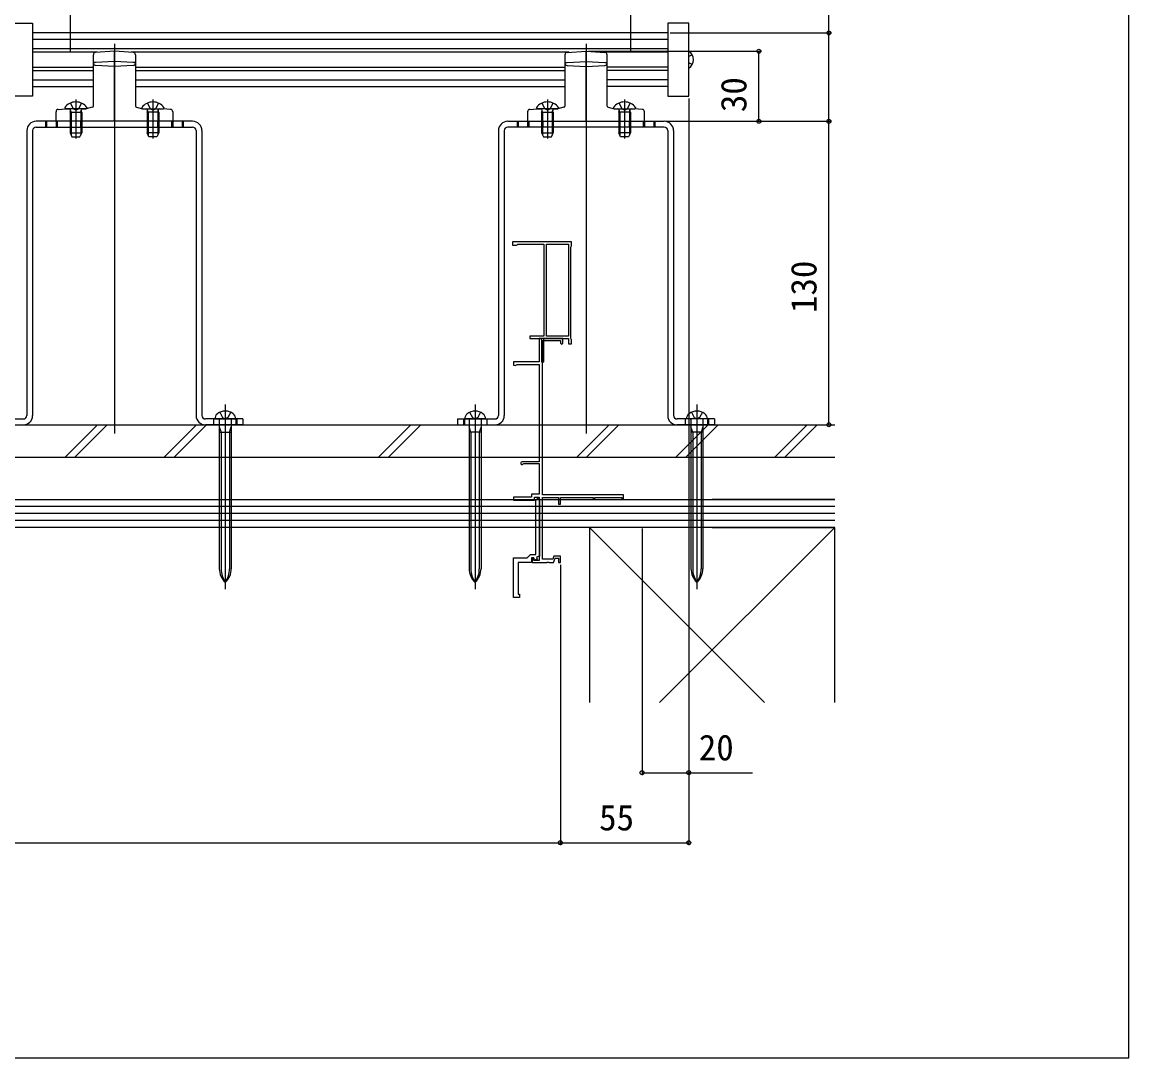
# Model space of a CAD drawing. Units: millimetres, scale not verified. Extents: x -875 to 876, y -1306 to 1300.
# Drawn here: x 402.4 to 876.4, y -1305.8 to -862.2 of the extents above; entities that cross this region are included whole.
import ezdxf
from ezdxf.enums import TextEntityAlignment as Align

# ---------------------------------------------------------------- set-up
doc = ezdxf.new("R2010")
doc.units = ezdxf.units.MM
doc.header["$LTSCALE"] = 4
for name, color, linetype in [('0-3_YKK_11E', 7, 'Continuous'), ('0-4_YKK_12', 2, 'Continuous'), ('0-5_YKK_13', 4, 'Continuous'), ('0-7_YKK_D', 6, 'Continuous'), ('0-8_YKK_ZWAK', 7, 'Continuous'), ('0-9_YSS_K', 3, 'Continuous')]:
    doc.layers.add(name, color=color, linetype=linetype)
doc.styles.add('ＭＳ ゴシック', font='')
doc.styles.get('ＭＳ ゴシック').set_extended_font_data('MS Gothic')

msp = doc.modelspace()

# ---------------------------------------------------------------- linework, layer by layer
at = {"layer": '0-3_YKK_11E'}
for points in [[(625.914, -957.37), (625.914, -996.67), (619.914, -996.67), (619.914, -997.67), (624.914, -997.67), (624.914, -1007.67), (625.914, -1007.67), (625.914, -997.67), (636.414, -997.67), (636.414, -999.97), (637.714, -999.97), (637.714, -998.27), (637.564, -998.01), (637.414, -997.75), (637.414, -958.589), (637.564, -958.329), (637.714, -958.07), (637.714, -956.37), (612.414, -956.37), (612.414, -957.67), (614.194, -957.67), (614.454, -957.52), (614.714, -957.37)], [(626.914, -996.67), (626.914, -957.37), (636.414, -957.37), (636.414, -996.67)], [(623.916, -1066.471), (623.916, -1090.865), (622.664, -1091.32), (623.006, -1092.26), (621.878, -1092.671), (621.514, -1091.671), (620.514, -1091.671), (620.514, -1093.671), (614.914, -1093.671), (614.914, -1107.171), (615.414, -1107.171), (615.414, -1108.671), (612.914, -1108.671), (612.914, -1091.671), (618.714, -1091.671), (620.114, -1090.271), (622.416, -1090.271), (622.416, -1066.971), (623.415, -1065.971)]]:
    msp.add_lwpolyline(points, close=True, dxfattribs=at)
for points in [[(625.314, -1064.671), (625.314, -998.571), (633.014, -998.571), (633.014, -999.721), (633.464, -1000.171), (633.914, -999.721), (633.914, -997.671), (623.914, -997.671), (623.914, -1007.671), (612.914, -1007.671), (612.914, -1009.075), (613.569, -1009.293), (614.414, -1008.871), (623.914, -1008.871), (623.914, -1050.472), (616.514, -1050.472)], [(617.013, -1051.405), (617.262, -1051.272), (623.914, -1051.272), (623.914, -1064.371), (620.614, -1064.371), (620.614, -1065.671), (612.914, -1065.671), (612.914, -1066.971), (621.914, -1066.971), (621.914, -1065.671), (623.914, -1065.671), (623.914, -1092.772), (621.514, -1092.772), (621.514, -1091.874), (620.814, -1091.874), (620.814, -1093.672), (627.156, -1093.671), (627.339, -1093.552), (627.889, -1093.551), (628.072, -1093.672), (630.014, -1093.672), (630.706, -1091.772), (632.114, -1091.772), (632.114, -1093.672), (632.914, -1093.672), (632.914, -1090.972), (630.145, -1090.972), (629.672, -1092.272), (625.316, -1092.272), (625.316, -1065.771), (632.114, -1065.771), (632.114, -1068.671), (632.914, -1068.671), (632.914, -1065.771), (646.914, -1065.771), (646.914, -1066.671), (647.614, -1066.671), (647.614, -1065.771), (659.214, -1065.771), (659.214, -1066.671)], [(659.214, -1066.671), (659.914, -1066.671), (659.914, -1064.671), (625.314, -1064.671)]]:
    msp.add_lwpolyline(points, dxfattribs=at)
msp.add_arc((616.514, -1051.072), 0.6, 90.00003, 326.25104, dxfattribs=at)
at = {"layer": '0-4_YKK_12'}
for p, q in [((678.926, -866.811), (406.915, -866.811)), ((678.926, -869.711), (406.915, -869.711)), ((441.915, -871.516), (441.915, -1038.418)), ((643.905, -871.516), (643.905, -1038.418)), ((678.926, -873.642), (406.915, -873.642)), ((434.673, -875.111), (406.915, -875.111)), ((636.663, -875.111), (449.157, -875.111)), ((678.926, -875.111), (651.147, -875.111)), ((406.915, -881.511), (432.915, -881.511)), ((450.915, -881.511), (634.905, -881.511)), ((678.926, -881.511), (652.905, -881.511)), ((406.915, -882.98), (432.915, -882.98)), ((450.915, -882.98), (634.905, -882.98)), ((678.926, -882.98), (652.905, -882.98)), ((406.915, -886.911), (432.915, -886.911)), ((406.915, -889.811), (432.915, -889.811)), ((450.915, -886.911), (634.905, -886.911)), ((450.915, -889.811), (634.905, -889.811)), ((678.926, -886.911), (652.905, -886.911)), ((678.926, -889.811), (652.905, -889.811)), ((489.415, -1025.955), (489.415, -1105.077)), ((489.415, -1028.418), (489.415, -1038.418)), ((596.405, -1025.955), (596.405, -1105.077)), ((596.405, -1028.418), (596.405, -1038.418)), ((691.405, -1025.955), (691.405, -1105.077)), ((691.405, -1028.418), (691.405, -1038.418))]:
    msp.add_line(p, q, dxfattribs=at)
at = {"layer": '0-5_YKK_13'}
for p, q in [((422.915, -299.506), (422.915, -875.111)), ((662.915, -299.506), (662.915, -875.111)), ((432.915, -898.198), (432.915, -876.159)), ((441.915, -874.668), (433.854, -875.161)), ((441.915, -881.479), (441.915, -874.668)), ((449.976, -875.161), (441.915, -874.668)), ((450.915, -876.159), (450.915, -898.198)), ((634.905, -876.159), (634.905, -898.198)), ((635.844, -875.161), (643.905, -874.668)), ((643.905, -881.479), (643.905, -874.668)), ((643.905, -874.668), (651.966, -875.161)), ((652.905, -898.198), (652.905, -876.159)), ((689.392, -876.261), (687.926, -876.992)), ((433.854, -879.463), (432.915, -879.463)), ((441.915, -904.668), (441.915, -881.479)), ((450.915, -879.463), (449.976, -879.463)), ((634.905, -879.463), (635.844, -879.463)), ((643.905, -904.668), (643.905, -881.479)), ((651.966, -879.463), (652.905, -879.463)), ((689.392, -880.361), (687.926, -879.63)), ((425.415, -895.387), (425.415, -912.086)), ((458.415, -895.387), (458.415, -912.086)), ((627.405, -895.387), (627.405, -912.086)), ((660.405, -895.387), (660.405, -912.086)), ((417.854, -899.589), (421.007, -899.361)), ((420.665, -898.787), (420.665, -898.887)), ((429.665, -899.387), (421.165, -899.387)), ((427.915, -899.408), (422.915, -899.408)), ((422.915, -900.787), (423.131, -900.192)), ((423.065, -896.875), (424.27, -899.292)), ((423.348, -900.787), (423.155, -899.864)), ((425.415, -899.9), (424.27, -899.292)), ((425.415, -899.9), (426.56, -899.292)), ((427.765, -896.875), (426.56, -899.292)), ((427.482, -900.787), (427.675, -899.864)), ((427.915, -900.787), (427.699, -900.192)), ((432.446, -898.697), (429.823, -899.361)), ((430.165, -898.787), (430.165, -898.887)), ((451.385, -898.697), (454.007, -899.361)), ((453.665, -898.787), (453.665, -898.887)), ((454.165, -899.387), (462.665, -899.387)), ((455.915, -899.408), (460.915, -899.408)), ((455.915, -900.787), (456.131, -900.192)), ((456.065, -896.875), (457.27, -899.292)), ((456.348, -900.787), (456.155, -899.864)), ((458.415, -899.9), (457.27, -899.292)), ((458.415, -899.9), (459.56, -899.292)), ((460.765, -896.875), (459.56, -899.292)), ((460.482, -900.787), (460.675, -899.864)), ((460.915, -900.787), (460.699, -900.192)), ((465.976, -899.589), (462.823, -899.361)), ((463.165, -898.787), (463.165, -898.887)), ((619.844, -899.589), (622.997, -899.361)), ((622.655, -898.787), (622.655, -898.887)), ((631.655, -899.387), (623.155, -899.387)), ((629.905, -899.408), (624.905, -899.408)), ((624.905, -900.787), (625.121, -900.192)), ((625.055, -896.875), (626.26, -899.292)), ((625.338, -900.787), (625.144, -899.864)), ((627.405, -899.9), (626.26, -899.292)), ((627.405, -899.9), (628.55, -899.292)), ((629.755, -896.875), (628.55, -899.292)), ((629.472, -900.787), (629.665, -899.864)), ((629.905, -900.787), (629.689, -900.192)), ((634.435, -898.697), (631.813, -899.361)), ((632.155, -898.787), (632.155, -898.887)), ((653.374, -898.697), (655.997, -899.361)), ((655.655, -898.787), (655.655, -898.887)), ((656.155, -899.387), (664.655, -899.387)), ((657.905, -899.408), (662.905, -899.408)), ((657.905, -900.787), (658.121, -900.192)), ((658.055, -896.875), (659.26, -899.292)), ((658.338, -900.787), (658.144, -899.864)), ((660.405, -899.9), (659.26, -899.292)), ((660.405, -899.9), (661.55, -899.292)), ((662.755, -896.875), (661.55, -899.292)), ((662.472, -900.787), (662.665, -899.864)), ((662.905, -900.787), (662.689, -900.192)), ((667.966, -899.589), (664.813, -899.361)), ((665.155, -898.787), (665.155, -898.887)), ((475.415, -904.668), (408.415, -904.668)), ((412.415, -904.668), (412.415, -907.168)), ((412.915, -904.668), (412.915, -907.168)), ((416.915, -904.668), (416.915, -900.587)), ((466.915, -904.668), (416.915, -904.668)), ((416.915, -904.668), (416.915, -907.168)), ((417.415, -904.668), (417.415, -907.168)), ((422.915, -900.787), (427.915, -900.787)), ((422.915, -900.787), (422.915, -909.687)), ((422.915, -904.668), (422.915, -907.168)), ((423.348, -900.787), (423.348, -910.607)), ((423.415, -904.668), (423.415, -907.168)), ((427.415, -904.668), (427.415, -907.168)), ((427.482, -900.787), (427.482, -910.607)), ((427.915, -900.787), (427.915, -909.687)), ((427.915, -904.668), (427.915, -907.168)), ((460.915, -900.787), (455.915, -900.787)), ((455.915, -900.787), (455.915, -909.687)), ((455.915, -904.668), (455.915, -907.168)), ((456.348, -900.787), (456.348, -910.607)), ((456.415, -904.668), (456.415, -907.168)), ((460.415, -904.668), (460.415, -907.168)), ((460.482, -900.787), (460.482, -910.607)), ((460.915, -900.787), (460.915, -909.687)), ((460.915, -904.668), (460.915, -907.168)), ((466.415, -904.668), (466.415, -907.168)), ((466.915, -900.587), (466.915, -904.668)), ((466.915, -904.668), (466.915, -907.168)), ((470.915, -904.668), (470.915, -907.168)), ((471.415, -904.668), (471.415, -907.168)), ((610.405, -904.668), (677.405, -904.668)), ((614.405, -904.668), (614.405, -907.168)), ((614.905, -904.668), (614.905, -907.168)), ((618.905, -900.587), (618.905, -904.668)), ((618.905, -904.668), (618.905, -907.168)), ((618.905, -904.668), (668.905, -904.668)), ((619.405, -904.668), (619.405, -907.168)), ((624.905, -900.787), (629.905, -900.787)), ((624.905, -900.787), (624.905, -909.687)), ((624.905, -904.668), (624.905, -907.168)), ((625.338, -900.787), (625.338, -910.607)), ((625.405, -904.668), (625.405, -907.168)), ((629.405, -904.668), (629.405, -907.168)), ((629.472, -900.787), (629.472, -910.607)), ((629.905, -900.787), (629.905, -909.687)), ((629.905, -904.668), (629.905, -907.168)), ((662.905, -900.787), (657.905, -900.787)), ((657.905, -900.787), (657.905, -909.687)), ((657.905, -904.668), (657.905, -907.168)), ((658.338, -900.787), (658.338, -910.607)), ((658.405, -904.668), (658.405, -907.168)), ((662.405, -904.668), (662.405, -907.168)), ((662.472, -900.787), (662.472, -910.607)), ((662.905, -900.787), (662.905, -909.687)), ((662.905, -904.668), (662.905, -907.168)), ((668.405, -904.668), (668.405, -907.168)), ((668.905, -904.668), (668.905, -900.587)), ((668.905, -904.668), (668.905, -907.168)), ((672.905, -904.668), (672.905, -907.168)), ((673.405, -904.668), (673.405, -907.168)), ((404.415, -908.668), (404.415, -1030.668)), ((406.915, -908.668), (406.915, -1030.668)), ((408.415, -907.168), (475.415, -907.168)), ((422.915, -909.687), (423.715, -911.387)), ((422.915, -909.687), (427.915, -909.687)), ((427.115, -911.387), (427.915, -909.687)), ((460.915, -909.687), (455.915, -909.687)), ((456.715, -911.387), (455.915, -909.687)), ((460.915, -909.687), (460.115, -911.387)), ((476.915, -908.668), (476.915, -1030.668)), ((479.415, -908.668), (479.415, -1030.668)), ((606.405, -908.668), (606.405, -1030.668)), ((608.905, -908.668), (608.905, -1030.668)), ((677.405, -907.168), (610.405, -907.168)), ((624.905, -909.687), (625.705, -911.387)), ((624.905, -909.687), (629.905, -909.687)), ((629.105, -911.387), (629.905, -909.687)), ((662.905, -909.687), (657.905, -909.687)), ((658.705, -911.387), (657.905, -909.687)), ((662.905, -909.687), (662.105, -911.387)), ((678.905, -908.668), (678.905, -1030.668)), ((681.405, -908.668), (681.405, -1030.668)), ((423.715, -911.387), (427.115, -911.387)), ((460.115, -911.387), (456.715, -911.387)), ((625.705, -911.387), (629.105, -911.387)), ((662.105, -911.387), (658.705, -911.387)), ((386.915, -1032.168), (402.915, -1032.168)), ((496.915, -1032.168), (480.915, -1032.168)), ((484.415, -1032.168), (484.415, -1034.668)), ((484.915, -1032.168), (493.915, -1032.168)), ((486.865, -1032.468), (486.865, -1096.312)), ((491.965, -1032.468), (491.965, -1096.312)), ((493.915, -1032.168), (493.915, -1034.668)), ((494.415, -1032.168), (494.415, -1034.668)), ((588.905, -1032.168), (604.905, -1032.168)), ((591.405, -1032.168), (591.405, -1034.668)), ((591.905, -1032.168), (591.905, -1034.668)), ((600.905, -1032.168), (591.905, -1032.168)), ((593.855, -1032.468), (593.855, -1096.312)), ((598.955, -1032.468), (598.955, -1096.312)), ((601.405, -1032.168), (601.405, -1034.668)), ((698.905, -1032.168), (682.905, -1032.168)), ((686.405, -1032.168), (686.405, -1034.668)), ((695.905, -1032.168), (686.905, -1032.168)), ((688.855, -1032.468), (688.855, -1096.312)), ((693.955, -1032.468), (693.955, -1096.312)), ((695.905, -1032.168), (695.905, -1034.668)), ((696.405, -1032.168), (696.405, -1034.668)), ((698.905, -1032.168), (698.905, -1034.668)), ((386.915, -1034.668), (402.915, -1034.668)), ((486.865, -1035.568), (487.615, -1037.768)), ((486.865, -1037.768), (491.965, -1037.768)), ((487.615, -1037.768), (487.615, -1096.312)), ((491.215, -1037.768), (491.965, -1035.568)), ((491.215, -1037.768), (491.215, -1096.312)), ((594.605, -1037.768), (593.855, -1035.568)), ((598.955, -1037.768), (593.855, -1037.768)), ((594.605, -1037.768), (594.605, -1096.312)), ((598.955, -1035.568), (598.205, -1037.768)), ((598.205, -1037.768), (598.205, -1096.312)), ((698.905, -1034.668), (682.905, -1034.668)), ((689.605, -1037.768), (688.855, -1035.568)), ((693.955, -1037.768), (688.855, -1037.768)), ((689.605, -1037.768), (689.605, -1096.312)), ((693.955, -1035.568), (693.205, -1037.768)), ((693.205, -1037.768), (693.205, -1096.312))]:
    msp.add_line(p, q, dxfattribs=at)
for points in [[(397.915, -862.711), (406.915, -862.711), (406.915, -893.911), (397.915, -893.911)], [(687.926, -893.911), (687.926, -886.061), (687.926, -862.711), (678.926, -862.711), (678.926, -893.911)]]:
    msp.add_lwpolyline(points, close=True, dxfattribs=at)
for points in [[(449.976, -879.463), (441.915, -879.05), (433.854, -879.463)], [(449.976, -880.769), (441.915, -881.182), (433.854, -880.769)], [(635.844, -879.463), (643.905, -879.05), (651.966, -879.463)], [(635.844, -880.769), (643.905, -881.182), (651.966, -880.769)], [(496.915, -1032.168), (496.915, -1034.668), (480.915, -1034.668)], [(487.065, -1029.306), (488.27, -1031.525), (489.415, -1032.134)], [(491.765, -1029.306), (490.56, -1031.525), (489.415, -1032.134)], [(588.905, -1032.168), (588.905, -1034.668), (604.905, -1034.668)], [(594.055, -1029.306), (595.26, -1031.525), (596.405, -1032.134)], [(598.755, -1029.306), (597.55, -1031.525), (596.405, -1032.134)], [(689.055, -1029.306), (690.26, -1031.525), (691.405, -1032.134)], [(693.755, -1029.306), (692.55, -1031.525), (691.405, -1032.134)]]:
    msp.add_lwpolyline(points, dxfattribs=at)
for centre, radius, start, end in [((433.915, -876.159), 1, 93.5, 180), ((449.915, -876.159), 1, 0, 86.5), ((635.905, -876.159), 1, 93.5, 180), ((651.905, -876.159), 1, 0, 86.5), ((685.726, -878.311), 4.2, 301.58814, 58.41186), ((433.906, -879.779), 0.991, 180.4063, 266.96957), ((449.924, -879.779), 0.991, 273.03043, 359.5937), ((635.896, -879.779), 0.991, 180.4063, 266.96957), ((651.914, -879.779), 0.991, 273.03043, 359.5937), ((417.915, -900.587), 1, 93.5, 180), ((425.415, -902.287), 5.9, 36.38156, 143.61844), ((421.165, -898.887), 0.5, 180, 270), ((422.567, -899.987), 0.6, 340.03043, 90), ((428.263, -899.987), 0.6, 90, 199.96957), ((429.665, -898.887), 0.5, 270, 360), ((432.415, -898.198), 0.5, 273.5, 0), ((451.415, -898.198), 0.5, 180, 266.5), ((458.415, -902.287), 5.9, 36.38156, 143.61844), ((454.165, -898.887), 0.5, 180, 270), ((455.567, -899.987), 0.6, 340.03043, 90), ((461.263, -899.987), 0.6, 90, 199.96957), ((462.665, -898.887), 0.5, 270, 0), ((465.915, -900.587), 1, 0, 86.5), ((619.905, -900.587), 1, 93.5, 180), ((627.405, -902.287), 5.9, 36.38156, 143.61844), ((623.155, -898.887), 0.5, 180, 270), ((624.557, -899.987), 0.6, 340.03043, 90), ((630.253, -899.987), 0.6, 90, 199.96957), ((631.655, -898.887), 0.5, 270, 0), ((634.405, -898.198), 0.5, 273.5, 0), ((653.405, -898.198), 0.5, 180, 266.5), ((660.405, -902.287), 5.9, 36.38156, 143.61844), ((656.155, -898.887), 0.5, 180, 270), ((657.557, -899.987), 0.6, 340.03043, 90), ((663.253, -899.987), 0.6, 90, 199.96957), ((664.655, -898.887), 0.5, 270, 0), ((667.905, -900.587), 1, 0, 86.5), ((408.415, -908.668), 4, 90, 180), ((475.415, -908.668), 4, 360, 90), ((610.405, -908.668), 4, 90, 180), ((677.405, -908.668), 4, 0, 90), ((408.415, -908.668), 1.5, 90, 180), ((475.415, -908.668), 1.5, 360, 90), ((610.405, -908.668), 1.5, 90, 180), ((677.405, -908.668), 1.5, 0, 90), ((402.915, -1030.668), 4, 270, 360), ((402.915, -1030.668), 1.5, 270, 360), ((480.915, -1030.668), 4, 180, 270), ((480.915, -1030.668), 1.5, 180, 270), ((487.912, -1032.297), 3, 128.76672, 177.54096), ((489.415, -1034.168), 5.4, 51.23328, 128.76672), ((486.565, -1032.468), 0.3, 0, 90), ((492.265, -1032.468), 0.3, 90, 180), ((490.918, -1032.297), 3, 2.45904, 51.23328), ((594.902, -1032.297), 3, 128.76672, 177.54096), ((596.405, -1034.168), 5.4, 51.23328, 128.76672), ((593.555, -1032.468), 0.3, 0, 90), ((599.255, -1032.468), 0.3, 90, 180), ((597.908, -1032.297), 3, 2.45904, 51.23328), ((604.905, -1030.668), 4, 270, 0), ((604.905, -1030.668), 1.5, 270, 0), ((682.905, -1030.668), 4, 180, 270), ((682.905, -1030.668), 1.5, 180, 270), ((689.902, -1032.297), 3, 128.76672, 177.54096), ((691.405, -1034.168), 5.4, 51.23328, 128.76672), ((688.555, -1032.468), 0.3, 0, 90), ((694.255, -1032.468), 0.3, 90, 180), ((692.908, -1032.297), 3, 2.45904, 51.23328), ((494.865, -1096.312), 8, 180, 227.0586), ((498.042, -1096.312), 10.427, 180, 214.17022), ((483.965, -1096.312), 8, 312.9414, 0), ((480.788, -1096.312), 10.427, 325.82978, 0), ((601.855, -1096.312), 8, 180, 227.0586), ((605.032, -1096.312), 10.427, 180, 214.17022), ((590.955, -1096.312), 8, 312.9414, 0), ((587.778, -1096.312), 10.427, 325.82978, 0), ((696.855, -1096.312), 8, 180, 227.0586), ((700.032, -1096.312), 10.427, 180, 214.17022), ((685.955, -1096.312), 8, 312.9414, 0), ((682.778, -1096.312), 10.427, 325.82978, 0)]:
    msp.add_arc(centre, radius, start, end, dxfattribs=at)
for centre, major_axis, start_param, end_param in [((422.915, -899.24), (-2.75, 0), 0.8041558, 1.5707963), ((427.915, -899.24), (-2.75, 0), 1.5707963, 2.3374369), ((455.915, -899.24), (2.75, 0), 3.9457484, 4.712389), ((460.915, -899.24), (2.75, 0), 4.712389, 5.4790295), ((624.905, -899.24), (-2.75, 0), 0.8041558, 1.5707963), ((629.905, -899.24), (-2.75, 0), 1.5707963, 2.3374369), ((657.905, -899.24), (2.75, 0), 3.9457484, 4.712389), ((662.905, -899.24), (2.75, 0), 4.712389, 5.4790295)]:
    msp.add_ellipse(centre, major_axis=major_axis, ratio=0.061163, start_param=start_param, end_param=end_param, dxfattribs=at)
at = {"layer": '0-7_YKK_D'}
for p, q in [((679.926, -866.811), (748.926, -866.811)), ((644.905, -874.668), (718.926, -874.668)), ((717.926, -904.668), (717.926, -874.668)), ((687.923, -894.911), (687.923, -1214.668)), ((678.405, -904.668), (748.926, -904.668)), ((678.405, -904.668), (748.926, -904.668)), ((705.916, -904.668), (718.926, -904.668)), ((747.926, -1034.669), (747.926, -904.668)), ((705.116, -1034.669), (748.926, -1034.669)), ((667.918, -1079.148), (667.918, -1184.668)), ((632.916, -1094.672), (632.916, -1214.668)), ((632.916, -1094.672), (632.916, -1214.668)), ((687.918, -1156.668), (687.918, -1184.668)), ((140.916, -1213.668), (632.916, -1213.668)), ((632.916, -1213.668), (687.923, -1213.668))]:
    msp.add_line(p, q, dxfattribs=at)
for points in [[(747.926, -904.668), (747.926, -866.811), (747.926, -808.36)], [(667.918, -1183.668), (687.918, -1183.668), (715.261, -1183.668)]]:
    msp.add_lwpolyline(points, dxfattribs=at)
for centre in [(747.926, -866.811), (717.926, -874.668), (717.926, -904.668), (747.926, -904.668), (747.926, -904.668), (747.926, -1034.669), (667.918, -1183.668), (687.918, -1183.668), (632.916, -1213.668), (632.916, -1213.668), (687.923, -1213.668)]:
    msp.add_circle(centre, 0.85, dxfattribs=at)
at = {"layer": '0-8_YKK_ZWAK'}
msp.add_lwpolyline([(-873.6, -1305.8), (876.4, -1305.8), (876.4, 1244.2)], dxfattribs=at)
at = {"layer": '0-9_YSS_K'}
for p, q in [((23.416, -1034.668), (750.413, -1034.668)), ((420.654, -1048.668), (434.654, -1034.668)), ((424.897, -1048.668), (438.897, -1034.668)), ((463.08, -1048.668), (477.08, -1034.668)), ((467.323, -1048.668), (481.323, -1034.668)), ((554.927, -1048.668), (568.927, -1034.668)), ((559.17, -1048.668), (573.17, -1034.668)), ((639.78, -1048.668), (653.78, -1034.668)), ((644.023, -1048.668), (658.023, -1034.668)), ((682.207, -1048.668), (696.207, -1034.668)), ((686.449, -1048.668), (700.449, -1034.668)), ((724.633, -1048.668), (738.633, -1034.668)), ((728.876, -1048.668), (742.876, -1034.668)), ((750.413, -1048.668), (23.416, -1048.668)), ((23.416, -1066.668), (750.413, -1066.668)), ((750.412, -1069.668), (23.416, -1069.668)), ((750.412, -1066.668), (697.915, -1066.668)), ((750.412, -1072.668), (23.416, -1072.668)), ((750.412, -1075.668), (23.416, -1075.668)), ((750.412, -1078.668), (23.416, -1078.668)), ((645.415, -1078.668), (720.415, -1153.668)), ((675.415, -1153.668), (750.415, -1078.668)), ((697.915, -1078.668), (750.412, -1078.668)), ((750.415, -1153.668), (750.415, -1078.668))]:
    msp.add_line(p, q, dxfattribs=at)
msp.add_lwpolyline([(750.415, -1078.668), (645.414, -1078.668), (645.414, -1153.668)], dxfattribs=at)

# ---------------------------------------------------------------- texts
at = {"layer": '0-7_YKK_D', "style": 'ＭＳ ゴシック'}
for s, p in [('30', (715.926, -900.747)), ('130', (745.926, -986.799))]:
    msp.add_text(s, height=11, rotation=90, dxfattribs=at).set_placement(p, align=Align.BOTTOM_LEFT)
for s, p in [('20', (692.21, -1181.668)), ('55', (649.511, -1211.668))]:
    msp.add_text(s, height=11, dxfattribs=at).set_placement(p, align=Align.BOTTOM_LEFT)

doc.saveas('drawing.dxf')
